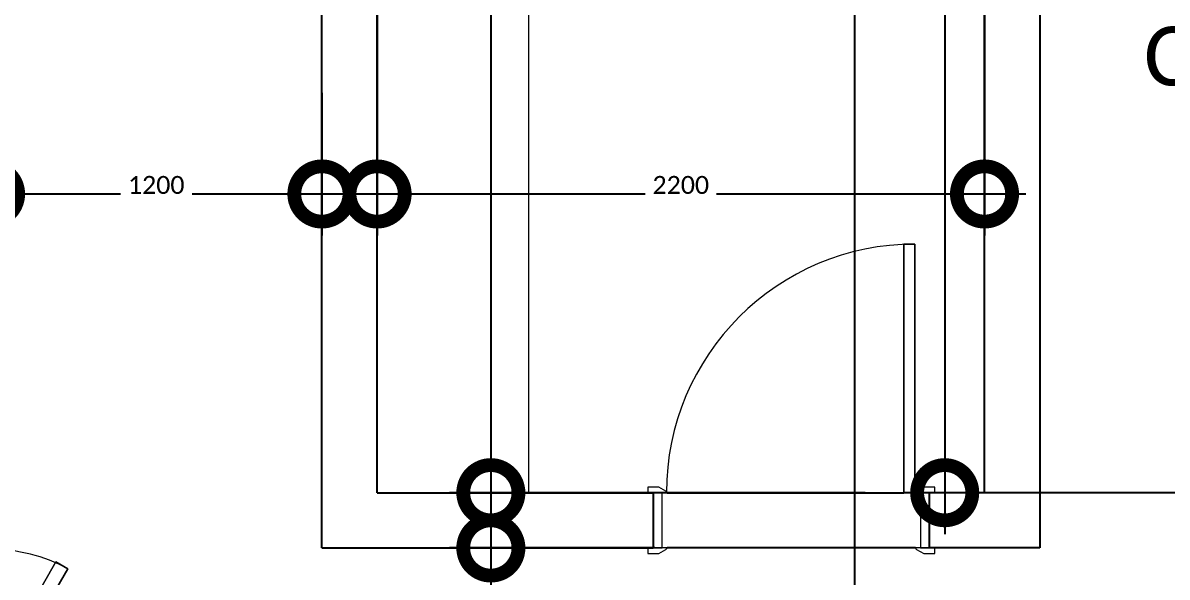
# Model space of a CAD drawing. Header units: metres. Extents: x 15.7 to 112.1, y 4.7 to 71.5.
# Drawn here: x 55.311 to 59.455, y 45.092 to 47.098 of the extents above; entities that cross this region are included whole.
import ezdxf

# ---------------------------------------------------------------- set-up
doc = ezdxf.new("R2010")
doc.units = ezdxf.units.M
doc.layers.get('0').update_dxf_attribs({"color": 3})
doc.layers.add('00', color=252, linetype='Continuous')
for name, color, linetype, lineweight in [('A-DIM', 7, 'Continuous', 5), ('A-DOOR', 5, 'Continuous', 5), ('A-FURN', 1, 'Continuous', 9)]:
    doc.layers.add(name, color=color, linetype=linetype, lineweight=lineweight)
doc.styles.add('Calibri', font='calibri.ttf', dxfattribs={"height": 0.2126391096979332})
doc.dimstyles.new('ECG_Dimn-Detl-100', dxfattribs={"dimscale": 0.3048, "dimtxt": 0.25, "dimasz": 1.312335958005249, "dimexe": 0.4921259842519685, "dimexo": 0.0625, "dimgap": 0, "dimtad": 1, "dimdec": 0, "dimlfac": 1000, "dimzin": 0, "dimdsep": 46, "dimtxsty": 'Calibri', "dimblk1": 'DOTSMALL', "dimblk2": 'DOTSMALL', "dimsah": 1, "dimcen": 0.09, "dimdle": 0.4921259842519685, "dimazin": 0, "dimtfac": 1, "dimtdec": 4, "dimtix": 1, "dimtmove": 0, "dimatfit": 3, "dimfxl": 0.4921259842519685, "dimfxlon": 1, "dimtvp": 1, "dimtolj": 1, "dimtzin": 0, "dimarcsym": 2})

# ---------------------------------------------------------------- blocks, each defined once
blk = doc.blocks.new('ECG_Door_Single Leave-Cabient - 600x2100 _GCR_  mm-3090328-GROUND FLOOR PLAN')
at = {"layer": 'A-DOOR'}
for p, q in [((-0.3000000000000043, 0.12), (-0.2769999999998189, 0.12)), ((-0.2469999999998189, 0.1000000000000001), (-0.3000000000000037, 0.1000000000000001)), ((-0.2920000000003181, 0.1), (-0.2600000000003073, 0.1)), ((-0.2920000000003181, -0.100000000000962), (-0.2920000000003181, 0.1)), ((-0.2769999999998189, 0.12), (-0.2509999999998188, 0.106)), ((-0.2600000000003073, 0.1), (-0.2600000000003073, -0.100000000000962)), ((0.3000000000000007, 0.1000000000000001), (0.2470000000001632, 0.1000000000000001)), ((0.2510000000001633, 0.106), (0.2770000000001633, 0.12)), ((0.2599999999997083, 0.1), (0.2919999999997192, 0.1)), ((0.2599999999997083, -0.100000000000962), (0.2599999999997083, 0.1)), ((0.2770000000001633, 0.12), (0.3000000000000351, 0.12)), ((0.2919999999997192, 0.1), (0.2919999999997192, -0.100000000000962)), ((-0.8550000000000123, -0.0566987298117229), (-0.8800000000000121, -0.09999999999999754)), ((-0.2600000000003024, -0.09999999999999751), (-0.235000000000306, -0.05669872981077384)), ((-0.235000000000306, -0.05669872981077384), (0.2499742261190023, -0.3366987298107347)), ((0.2499742261190023, -0.3366987298107347), (-0.235000000000306, -0.05669872981077384)), ((-0.3169999999998186, -0.1200000000009629), (-0.3169999999998184, -0.100000000000965)), ((-0.2769999999998186, -0.1200000000009646), (-0.3169999999998186, -0.1200000000009629)), ((-0.3000000000000032, -0.1000000000009645), (-0.2600000000003071, -0.1000000000009633)), ((-0.2600000000003073, -0.100000000000962), (-0.2920000000003181, -0.100000000000962)), ((-0.2509999999998187, -0.1060000000009628), (-0.2769999999998186, -0.1200000000009646)), ((0.224974226119006, -0.3799999999999584), (-0.2600000000003024, -0.09999999999999751)), ((-0.2200000000005937, -0.1230940107674101), (0.2249742261190059, -0.3799999999999585)), ((0.2470000000001634, -0.1000000000009613), (0.3000000000000009, -0.100000000000961)), ((0.2770000000001637, -0.1200000000009611), (0.2510000000001634, -0.1060000000009612)), ((0.2919999999997192, -0.100000000000962), (0.2599999999997083, -0.100000000000962)), ((0.3170000000001635, -0.1200000000009608), (0.2770000000001637, -0.1200000000009611)), ((0.3170000000001635, -0.1000000000009609), (0.3170000000001635, -0.1200000000009608)), ((0.2499742261190023, -0.3366987298107347), (0.224974226119006, -0.3799999999999584)), ((0.2249742261190059, -0.3799999999999585), (0.2499742261190023, -0.3366987298107347))]:
    blk.add_line(p, q, dxfattribs=at)
for centre, radius, start, end in [((-0.2549999999998189, 0.099), 0.008062257748298534, 7.125016348902808, 60.25511870305766), ((0.2550000000001632, 0.099), 0.008062257748298537, 119.7448812969419, 172.8749836510976), ((-0.3000000000000076, -0.09999999999999083), 0.5949772584639148, 331.9263450633179, 3.81666561775622e-14), ((0.2550000000001634, -0.09900000000096118), 0.008062257748298557, 187.1250163489028, 240.2551187030575)]:
    blk.add_arc(centre, radius, start, end, dxfattribs=at)
blk = doc.blocks.new('ECG_ Door-Single Leaf-Gnrc - 1000x2200 mm-2508472-GROUND FLOOR PLAN')
at = {"layer": 'A-DOOR'}
for p, q in [((0.407999999999996, 1.000000000000968), (0.407999999999996, 0.1000000000009684)), ((0.447999999999996, 1.000000000000968), (0.407999999999996, 1.000000000000968)), ((0.4079999999999928, 0.1000000000009683), (0.4079999999999928, 1.000000000000968)), ((0.4079999999999928, 1.000000000000968), (0.4479999999999928, 1.000000000000968)), ((0.447999999999996, 0.1000000000009682), (0.447999999999996, 1.000000000000968)), ((0.4479999999999928, 1.000000000000968), (0.4479999999999928, 0.1000000000009682)), ((-0.4800000000000013, 0.1200000000009744), (-0.5200000000000015, 0.1200000000009713)), ((-0.5200000000000015, 0.1200000000009713), (-0.5200000000000017, 0.1000000000009748)), ((-0.4999999999999944, 0.1000000000009738), (-0.4500000000000015, 0.1000000000009713)), ((-0.4680000000003104, 0.1000000000009699), (-0.5000000000003211, 0.1000000000009699)), ((-0.4540000000000017, 0.1060000000009713), (-0.4800000000000013, 0.1200000000009744)), ((-0.4680000000003104, -0.1), (-0.4680000000003104, 0.1000000000009699)), ((0.407999999999996, 0.1000000000009684), (0.447999999999996, 0.1000000000009684)), ((0.4479999999999928, 0.1000000000009683), (0.4079999999999928, 0.1000000000009683)), ((0.4499999999999915, 0.1000000000009685), (0.4999999999999757, 0.1000000000009682)), ((0.4799999999999915, 0.1200000000009682), (0.4539999999999915, 0.1060000000009683)), ((0.4679999999996772, 0.1000000000009699), (0.4679999999996772, -0.1)), ((0.4999999999996882, 0.1000000000009699), (0.4679999999996772, 0.1000000000009699)), ((0.5199999999999916, 0.1200000000009679), (0.4799999999999915, 0.1200000000009682)), ((0.5199999999999915, 0.100000000000968), (0.5199999999999916, 0.1200000000009679)), ((-0.5200000000000016, -0.1000000000000001), (-0.5200000000000016, -0.12)), ((-0.5200000000000016, -0.12), (-0.4800000000000015, -0.12)), ((-0.4500000000000016, -0.1000000000000001), (-0.4999999999999943, -0.1000000000000001)), ((-0.5000000000003211, -0.1), (-0.4680000000003104, -0.1)), ((-0.4800000000000015, -0.12), (-0.4540000000000016, -0.106)), ((0.4999999999999776, -0.1000000000000001), (0.449999999999991, -0.1000000000000001)), ((0.4539999999999911, -0.106), (0.4799999999999908, -0.12)), ((0.4679999999996772, -0.1), (0.4999999999996882, -0.1)), ((0.4799999999999908, -0.12), (0.5199999999999909, -0.12)), ((0.5199999999999909, -0.12), (0.5199999999999909, -0.1000000000000001))]:
    blk.add_line(p, q, dxfattribs=at)
for centre, radius, start, end in [((0.4479999999999913, 0.1000000000009636), 0.900000000000004, 89.99999999999991, 179.9999999999999), ((-0.4580000000000015, 0.09900000000097124), 0.008062257748298515, 7.125016348902509, 60.25511870305896), ((0.4579999999999915, 0.0990000000009683), 0.008062257748298577, 119.7448812969417, 172.8749836510968), ((-0.4580000000000015, -0.099), 0.008062257748298529, 299.7448812969415, 352.8749836510968), ((0.4579999999999909, -0.099), 0.008062257748298515, 187.1250163489021, 240.2551187030581)]:
    blk.add_arc(centre, radius, start, end, dxfattribs=at)
blk = doc.blocks.new('FIXED FURN_ - FIXED FURN_-3238464-GROUND FLOOR PLAN')
at = {"layer": 'A-FURN'}
for p, q in [((57.14393060839774, 45.39732717912516), (57.14393060839776, 49.29732717912513)), ((57.14393060839776, 49.29732717912513), (58.79393060839776, 49.29732717912513))]:
    blk.add_line(p, q, dxfattribs=at)
blk = doc.blocks.new('_DotSmall')
at = {"color": 0, "linetype": 'ByBlock', "const_width": 0.5}
blk.add_lwpolyline([(-0.0625, 0, 1), (0.0625, 0, 1)], format="xyb", close=True, dxfattribs=at)

msp = doc.modelspace()

# ---------------------------------------------------------------- linework, layer by layer
msp.add_lwpolyline([(58.32481983898145, 44.17042332904384), (58.32481983898145, 47.33795658438788), (58.35800156107791, 47.33850700716858)])
at = {"layer": '00'}
for p, q in [((58.99393060839778, 50.04732717912513), (58.99393060839774, 45.19732717912516)), ((58.79393060839774, 45.39732717912516), (58.79393060839776, 49.84732717912512)), ((56.59393060839774, 45.39732717912518), (56.59393060839776, 49.54732717912513)), ((56.39393060839774, 45.19732717912517), (56.39393060839775, 47.24732717912514)), ((56.59393060839774, 45.39732717912518), (57.59393060839777, 45.39732717912516)), ((57.59393060839777, 45.39732717912516), (57.59393060839777, 45.19732717912517)), ((57.64393060839777, 45.39732717912516), (58.50193060839777, 45.39732717912516)), ((57.64393060839777, 45.39732717912516), (58.50193060839777, 45.39732717912516)), ((58.54193060839777, 45.39732717912516), (58.54393060839777, 45.39732717912516)), ((58.54193060839777, 45.39732717912516), (58.54393060839777, 45.39732717912516)), ((58.79393060839774, 45.39732717912516), (58.59393060839777, 45.39732717912516)), ((58.59393060839777, 45.39732717912516), (58.59393060839777, 45.19732717912516)), ((56.39393060839774, 45.19732717912517), (57.59393060839777, 45.19732717912517)), ((58.54393060839777, 45.19732717912516), (57.64393060839777, 45.19732717912517)), ((58.54393060839777, 45.19732717912517), (57.64393060839777, 45.19732717912517)), ((58.99393060839774, 45.19732717912516), (58.59393060839777, 45.19732717912516))]:
    msp.add_line(p, q, dxfattribs=at)

# ---------------------------------------------------------------- block references
for name, p in [('FIXED FURN_ - FIXED FURN_-3238464-GROUND FLOOR PLAN', (0, 0)), ('ECG_ Door-Single Leaf-Gnrc - 1000x2200 mm-2508472-GROUND FLOOR PLAN', (58.09393060839778, 45.29732717912517))]:
    msp.add_blockref(name, p, dxfattribs=at)
at = {"layer": '00', "rotation": 89.99999999999982}
msp.add_blockref('ECG_Door_Single Leave-Cabient - 600x2100 _GCR_  mm-3090328-GROUND FLOOR PLAN', (55.09393060839774, 44.89732717912516), dxfattribs=at)

# ---------------------------------------------------------------- texts
at = {"layer": '00', "insert": (60.09276155076511, 47.08395097937366), "char_height": 0.212639109697933, "width": 1.751999999999998, "attachment_point": 2, "line_spacing_factor": 1.156427148766662, "style": 'Calibri'}
msp.add_mtext('CORRIDOR', dxfattribs=at)

# ---------------------------------------------------------------- dimensions: what is measured, and where the dimension line sits
at = {"layer": 'A-DIM'}
for base, p1, p2, override in [((57.00588450982042, 45.39732717912518), (57.15588450982045, 49.84732717912513), (57.15588450982042, 45.39732717912518), {"dimpost": '<>', "dimfxl": 4.449999999999953}), ((58.64978982009017, 45.39732717912516), (58.49978982009019, 49.54732717912511), (58.79978982009017, 45.39732717912516), {"dimpost": '<>', "dimfxl": 4.160829244273264}), ((57.0058845098204, 43.24732717912514), (57.15588450982041, 45.19732717912517), (57.1558845098204, 43.24732717912514), {"dimpost": '<>', "dimfxl": 1.950000000000031})]:
    msp.add_linear_dim(base=base, p1=p1, p2=p2, angle=89.99999999999991, dimstyle='ECG_Dimn-Detl-100', override=override, dxfattribs=at).render()
for base, p1, p2, override in [((56.39393060839775, 46.47860836798603), (55.19393060839776, 46.62860836798603), (56.39393060839775, 46.62860836798603), {"dimpost": '<>', "dimfxl": 1.199999999999989}), ((58.79393060839775, 46.47860836798603), (56.59393060839775, 46.62860836798603), (58.79393060839775, 46.62860836798603), {"dimpost": '<>', "dimfxl": 2.200000000000003})]:
    msp.add_linear_dim(base=base, p1=p1, p2=p2, dimstyle='ECG_Dimn-Detl-100', override=override, dxfattribs=at).render()

doc.saveas('drawing.dxf')
